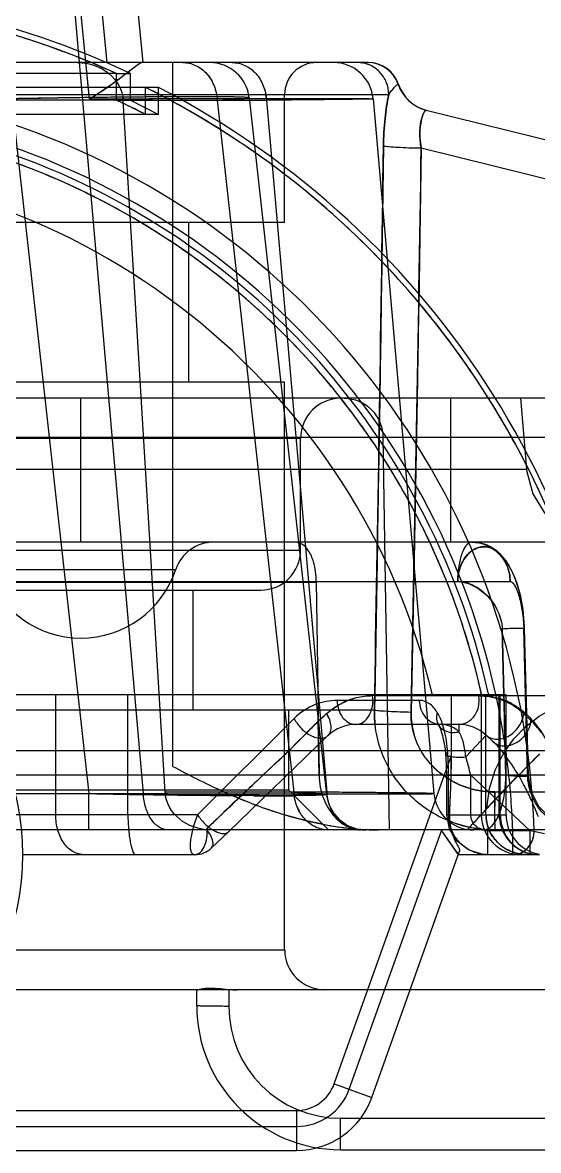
# Model space of a CAD drawing. Header units: millimetres. Extents: x 23490 to 24685, y -23248 to -22403.
# Drawn here: x 24033.57 to 24040.05, y -22999.85 to -22985.67 of the extents above; entities that cross this region are included whole.
import ezdxf

# ---------------------------------------------------------------- set-up
doc = ezdxf.new("R2010")
doc.units = ezdxf.units.MM
doc.header["$LTSCALE"] = 8
doc.layers.add('Cav-cor', color=30, linetype='Continuous')

msp = doc.modelspace()

# ---------------------------------------------------------------- linework, layer by layer
at = {"layer": 'Cav-cor', "color": 241}
for p, q in [((24034.18, -22985.022), (24035.085, -22995.365)), ((24034.409, -22986.63), (24034.251, -22985.022)), ((24034.363, -22986.163), (24034.251, -22985.022)), ((24034.517, -22985.039), (24034.626, -22986.174)), ((24034.968, -22985.018), (24035.079, -22986.174)), ((24037.915, -22986.174), (24016.539, -22986.174)), ((24034.364, -22986.174), (24034.363, -22986.163)), ((24034.409, -22986.63), (24034.364, -22986.174)), ((24035.456, -22995.023), (24035.456, -22986.174)), ((24034.748, -22986.313), (24025.852, -22986.313)), ((24034.748, -22986.647), (24034.748, -22986.313)), ((24034.748, -22986.313), (24034.923, -22986.313)), ((24034.748, -22986.647), (24034.748, -22986.313)), ((24034.923, -22986.647), (24034.923, -22986.313)), ((24035.275, -22986.486), (24025.326, -22986.486)), ((24035.113, -22986.827), (24035.113, -22986.486)), ((24035.113, -22986.827), (24035.113, -22986.486)), ((24035.275, -22986.58), (24035.275, -22986.486)), ((24038.289, -22986.447), (24038.296, -22986.448)), ((24034.748, -22986.647), (24025.852, -22986.647)), ((24031.637, -22986.576), (24038.171, -22986.576)), ((24033.429, -22986.63), (24034.399, -22995.365)), ((24034.748, -22986.647), (24036.634, -22986.647)), ((24034.933, -22986.608), (24034.757, -22986.61)), ((24035.359, -22995.348), (24034.833, -22986.647)), ((24034.923, -22986.647), (24035.275, -22986.827)), ((24035.126, -22986.607), (24034.933, -22986.608)), ((24035.275, -22986.827), (24035.275, -22986.58)), ((24036.014, -22986.647), (24036.98, -22995.348)), ((24036.417, -22986.618), (24037.39, -22995.376)), ((24036.422, -22986.626), (24036.511, -22986.626)), ((24036.634, -22986.647), (24037.395, -22995.348)), ((24036.863, -22988.184), (24036.863, -22986.576)), ((24037.976, -22986.63), (24038.74, -22995.365)), ((24038.644, -22986.774), (24067.224, -22993.812)), ((24035.275, -22986.827), (24031.085, -22986.827)), ((24038.106, -22987.222), (24038.085, -22988.687)), ((24038.581, -22987.248), (24038.549, -22989.221)), ((24038.581, -22987.248), (24067.17, -22994.288)), ((24036.863, -22988.184), (24023.168, -22988.184)), ((24035.657, -22990.194), (24035.657, -22988.184)), ((24036.863, -22990.194), (24031.637, -22990.194)), ((24036.863, -22997.329), (24036.863, -22990.194)), ((24047.279, -22990.395), (24021.321, -22990.395)), ((24034.3, -22992.204), (24034.3, -22990.395)), ((24038.059, -22990.395), (24038.05, -22990.926)), ((24038.529, -22990.395), (24038.504, -22991.744)), ((24038.948, -22990.395), (24038.948, -22992.204)), ((24039.828, -22990.395), (24039.906, -22991.286)), ((24041.994, -22990.888), (24026.606, -22990.888)), ((24031.537, -22990.897), (24037.064, -22990.897)), ((24037.064, -22992.304), (24037.064, -22990.897)), ((24038.183, -22995.822), (24038.1, -22990.888)), ((24038.05, -22990.926), (24038.048, -22991.061)), ((24028.544, -22991.286), (24039.906, -22991.286)), ((24038.504, -22991.744), (24038.501, -22991.909)), ((24038.501, -22991.909), (24038.495, -22992.204)), ((24045.995, -22992.204), (24022.605, -22992.204)), ((24031.537, -22992.304), (24037.064, -22992.304)), ((24038.029, -22992.204), (24037.995, -22994.134)), ((24038.495, -22992.204), (24038.457, -22994.133)), ((24039.561, -22992.342), (24039.561, -22992.342)), ((24039.561, -22992.342), (24039.677, -22992.489)), ((24033.108, -22992.548), (24035.493, -22992.548)), ((24039.677, -22992.489), (24039.752, -22992.639)), ((24028.901, -22992.697), (24039.7, -22992.697)), ((24031.339, -22992.706), (24037.261, -22992.706)), ((24037.261, -22992.697), (24037.295, -22995.13)), ((24039.752, -22992.639), (24039.808, -22992.811)), ((24032.04, -22992.807), (24036.561, -22992.807)), ((24035.707, -22992.807), (24035.707, -22994.314)), ((24039.808, -22992.811), (24039.852, -22993.019)), ((24039.823, -22992.865), (24039.857, -22993.051)), ((24039.857, -22993.051), (24039.877, -22993.264)), ((24039.598, -22993.29), (24039.645, -22995.13)), ((24039.619, -22994.122), (24039.598, -22993.29)), ((24039.871, -22993.29), (24039.877, -22993.288)), ((24039.919, -22995.13), (24039.871, -22993.29)), ((24039.871, -22993.29), (24039.893, -22994.133)), ((24039.877, -22993.288), (24039.926, -22995.137)), ((24039.341, -22994.123), (24032.812, -22994.123)), ((24033.984, -22995.631), (24033.984, -22994.123)), ((24034.892, -22995.631), (24034.892, -22994.123)), ((24037.991, -22994.133), (24042.273, -22994.133)), ((24037.995, -22994.134), (24037.992, -22994.314)), ((24038.457, -22994.133), (24038.453, -22994.34)), ((24038.96, -22994.881), (24038.96, -22994.123)), ((24039.334, -22994.123), (24039.334, -22995.631)), ((24039.561, -22994.123), (24039.341, -22994.123)), ((24039.647, -22994.123), (24039.341, -22994.123)), ((24039.395, -22995.631), (24039.395, -22994.123)), ((24039.561, -22995.631), (24039.561, -22994.123)), ((24039.561, -22995.631), (24039.561, -22994.123)), ((24039.575, -22995.631), (24039.575, -22994.123)), ((24039.622, -22994.21), (24039.619, -22994.122)), ((24039.647, -22995.631), (24039.647, -22994.123)), ((24039.893, -22994.133), (24039.919, -22995.13)), ((24031.687, -22994.314), (24037.992, -22994.314)), ((24036.913, -22994.314), (24036.913, -22995.319)), ((24037.284, -22994.362), (24037.284, -22994.324)), ((24038.556, -22994.194), (24037.524, -22994.194)), ((24039.634, -22994.709), (24039.622, -22994.21)), ((24036.983, -22994.419), (24035.767, -22995.631)), ((24037.286, -22994.474), (24037.284, -22994.362)), ((24039.961, -22994.446), (24039.868, -22994.36)), ((24037.288, -22994.638), (24037.286, -22994.474)), ((24039.055, -22994.495), (24037.757, -22994.495)), ((24038.784, -22994.485), (24038.787, -22994.487)), ((24038.787, -22994.487), (24038.823, -22994.495)), ((24038.802, -22994.507), (24038.802, -22994.508)), ((24039.055, -22994.495), (24039.055, -22994.589)), ((24036.152, -22995.848), (24037.408, -22994.636)), ((24037.29, -22994.75), (24037.288, -22994.638)), ((24037.295, -22995.13), (24037.29, -22994.75)), ((24039.141, -22994.905), (24039.397, -22994.63)), ((24039.397, -22994.63), (24039.487, -22994.713)), ((24039.645, -22995.13), (24039.634, -22994.709)), ((23992.3, -22994.822), (24152.3, -22994.822)), ((24037.487, -22999.015), (24038.96, -22994.881)), ((24036.649, -22995.078), (24036.75, -22994.983)), ((24022.554, -22995.13), (24046.046, -22995.13)), ((24036.571, -22995.151), (24036.649, -22995.078)), ((24038.901, -22995.135), (24039.203, -22995.135)), ((24038.901, -22995.631), (24038.901, -22995.135)), ((24038.925, -22995.631), (24038.925, -22995.135)), ((24039.203, -22995.135), (24039.951, -22995.832)), ((24039.203, -22995.631), (24039.203, -22995.135)), ((24039.926, -22995.137), (24039.919, -22995.13)), ((24039.926, -22995.137), (24039.956, -22995.323)), ((24031.687, -22995.319), (24036.913, -22995.319)), ((24036.913, -22995.319), (24037.416, -22995.822)), ((24010.807, -22995.365), (24035.085, -22995.365)), ((24034.399, -22995.822), (24034.399, -22995.365)), ((24035.085, -22995.365), (24036.155, -22995.368)), ((24037.395, -22995.348), (24035.359, -22995.348)), ((24036.155, -22995.368), (24036.274, -22995.368)), ((24036.266, -22995.441), (24036.333, -22995.377)), ((24036.274, -22995.368), (24036.356, -22995.368)), ((24036.287, -22995.423), (24036.275, -22995.418)), ((24036.473, -22995.391), (24036.327, -22995.39)), ((24036.356, -22995.368), (24036.67, -22995.369)), ((24036.67, -22995.369), (24036.878, -22995.369)), ((24036.878, -22995.369), (24036.925, -22995.369)), ((24036.925, -22995.369), (24036.972, -22995.369)), ((24036.972, -22995.369), (24037.059, -22995.369)), ((24039.505, -22995.345), (24068.504, -22995.345)), ((24039.956, -22995.323), (24040.055, -22995.524)), ((24040.055, -22995.524), (24040.212, -22995.684)), ((24035.767, -22995.631), (24033.131, -22995.631)), ((24035.88, -22995.81), (24036.003, -22995.692)), ((24036.003, -22995.692), (24036.075, -22995.623)), ((24038.901, -22995.631), (24039.561, -22995.631)), ((24039.561, -22995.631), (24039.647, -22995.631)), ((24039.685, -22995.822), (24020.916, -22995.822)), ((24035.869, -22995.822), (24035.88, -22995.811)), ((24036.152, -22995.848), (24035.944, -22996.049)), ((24037.676, -22999.083), (24038.838, -22995.822)), ((24037.827, -22995.822), (24037.823, -22995.822)), ((24038.827, -22995.822), (24039.047, -22996.133)), ((24038.834, -22995.832), (24039.038, -22996.12)), ((24039.951, -22995.832), (24039.42, -22995.832)), ((24039.42, -22996.133), (24039.42, -22995.832)), ((24106.616, -22995.822), (24039.685, -22995.822)), ((24039.732, -22995.893), (24039.732, -22995.822)), ((24039.951, -22996.133), (24039.951, -22995.832)), ((24039.997, -22995.842), (24039.951, -22995.832)), ((24040.129, -22995.872), (24039.997, -22995.842)), ((24039.732, -22996.133), (24039.732, -22995.893)), ((24035.735, -22996.133), (24033.567, -22996.133)), ((24037.96, -22999.184), (24039.063, -22996.088)), ((24039.038, -22996.12), (24039.047, -22996.133)), ((24040.068, -22996.133), (24039.047, -22996.133)), ((24031.637, -22997.329), (24036.863, -22997.329)), ((24076.46, -22997.832), (24030.632, -22997.832)), ((24035.758, -22998.033), (24035.758, -22997.832)), ((24036.16, -22997.827), (24036.16, -22998.04)), ((24037.487, -22999.015), (24037.96, -22999.184)), ((24023.587, -22999.349), (24037.013, -22999.349)), ((24037.013, -22999.349), (24037.013, -22999.852)), ((24023.587, -22999.55), (24037.013, -22999.55)), ((24037.567, -22999.447), (24070.487, -22999.447)), ((24037.567, -22999.842), (24037.567, -22999.447)), ((24023.587, -22999.852), (24037.013, -22999.852)), ((24037.567, -22999.842), (24076.058, -22999.842))]:
    msp.add_line(p, q, dxfattribs=at)
for points in [[(24039.906, -22991.286), (24039.909, -22991.317), (24039.984, -22991.597), (24040.137, -22991.845)], [(24039.561, -22992.342), (24039.647, -22992.442), (24039.721, -22992.568), (24039.777, -22992.707), (24039.823, -22992.865)], [(24039.852, -22993.019), (24039.876, -22993.256), (24039.877, -22993.288)], [(24039.404, -22995.544), (24039.44, -22995.299), (24039.512, -22995.071), (24039.616, -22994.862), (24039.747, -22994.678), (24039.898, -22994.52), (24040.063, -22994.391), (24040.238, -22994.289), (24040.417, -22994.215), (24040.598, -22994.165), (24040.771, -22994.14), (24040.915, -22994.133)], [(24038.802, -22994.507), (24038.793, -22994.495), (24038.784, -22994.485)], [(24038.891, -22994.872), (24038.884, -22994.801), (24038.854, -22994.639), (24038.817, -22994.534), (24038.802, -22994.508)], [(24038.901, -22995.135), (24038.894, -22994.912), (24038.891, -22994.872)], [(24037.39, -22995.377), (24037.42, -22995.501), (24037.476, -22995.607), (24037.556, -22995.697), (24037.655, -22995.765), (24037.767, -22995.807), (24037.886, -22995.822)], [(24039.42, -22996.133), (24039.355, -22996.129), (24039.176, -22996.074), (24039.029, -22995.961), (24038.935, -22995.808), (24038.901, -22995.631)]]:
    msp.add_lwpolyline(points, dxfattribs=at)
msp.add_circle((24030.3, -22996.133), 3.266, dxfattribs=at)
for centre, radius, start, end in [((24030.3, -22996.133), 10.854, 64.7907, 115.2093), ((24030.3, -22996.133), 10.781, 65.6323, 114.3677), ((24035.92, -22986.674), 0.5, 6.3344, 90), ((24037.265, -22986.576), 0.402, 90, 180), ((24037.478, -22986.674), 0.5, 5, 90), ((24037.909, -22986.575), 0.401, 18.6036, 89.9848), ((24037.915, -22986.576), 0.402, 18.534, 90), ((24030.3, -22996.133), 10.781, 1.656, 63.4866), ((24030.3, -22996.133), 10.854, 1.6485, 62.7204), ((24038.764, -22986.287), 0.501, 198.5719, 256.1477), ((24038.773, -22986.288), 0.503, 198.5339, 256.1665), ((24036.839, -23171.642), 185.044, 90.64481, 91.05583), ((24030.3, -22996.133), 10.477, 62.6553, 64.878), ((24036.068, -22986.674), 0.567, 2.6347, 11.3175), ((24030.3, -22996.133), 9.706, 1.8395, 73.8603), ((24030.3, -22996.133), 9.436, 12.318, 80.6966), ((24030.3, -22996.133), 9.261, 12.5349, 74.2625), ((24030.3, -22996.133), 9.347, 12.5842, 74.2444), ((22493.223, -22965.937), 1545.029, 358.947608, 359.210656), ((22665.25, -22965.962), 1373.496, 358.816092, 359.112002), ((24030.3, -22996.133), 8.659, 13.4219, 166.5781), ((24037.567, -22990.897), 0.502, 90, 180), ((24037.615, -22990.855), 0.46, 87.707, 89.9975), ((24035.97, -22992.706), 0.502, 90.0019, 161.6827), ((24036.562, -22992.304), 0.502, 269.998, 0), ((24039.215, -22992.705), 0.502, 46.5318, 89.9943), ((24039.211, -22992.684), 0.481, 52.2726, 68.8447), ((24034.3, -22992.153), 1.256, 198.3178, 341.6822), ((24039.178, -22992.707), 0.522, 1.0087, 18.1293), ((24037.942, -22994.891), 0.753, 108.5929, 111.1173), ((24037.991, -22995.39), 1.257, 89.9921, 90.9707), ((24037.991, -22995.238), 1.105, 89.9971, 91.0839), ((24039.281, -22995.33), 1.197, 87.5501, 90.0194), ((24039.281, -22995.3), 1.167, 88.8542, 90.0024), ((24039.304, -22994.661), 0.525, 86.8348, 89.9461), ((24039.284, -22995.27), 1.137, 87.2139, 87.5307), ((24039.287, -22995.214), 1.081, 84.3661, 87.2343), ((24039.293, -22995.146), 1.012, 82.5656, 84.3517), ((24039.222, -22995.422), 1.291, 81.6113, 82.3726), ((24030.3, -22996.133), 9.347, 12.4345, 12.5842), ((24030.3, -22996.133), 9.436, 6.6012, 12.318), ((24039.326, -22994.902), 0.76, 71.9439, 74.825), ((24039.312, -22995.018), 0.883, 71.9995, 73.5672), ((24039.308, -22994.954), 0.816, 65.4802, 71.8958), ((24039.324, -22994.986), 0.849, 70.698, 73.6712), ((24039.318, -22995.001), 0.865, 67.6138, 72.0274), ((24039.329, -22994.972), 0.834, 67.5093, 70.6961), ((24037.974, -22994.965), 0.833, 113.7218, 117.2334), ((24037.947, -22994.904), 0.767, 111.137, 113.7053), ((24039.47, -22994.332), 1.479, 179.2991, 186.3267), ((24039.334, -22994.96), 0.822, 61.984, 67.6025), ((24039.306, -22994.964), 0.825, 47.0475, 65.6061), ((24037.041, -22994.587), 0.416, 25.1922, 33.0389), ((24039.382, -22994.36), 0.93, 178.8176, 196.6352), ((24037.757, -22994.998), 0.502, 90, 133.98), ((24039.055, -22994.998), 0.502, 47.0662, 90), ((24032.612, -22990.269), 6.266, 315.1329, 315.4793), ((24034.951, -22995.138), 3.973, 0.0348, 4.1515), ((24026.35, -22994.872), 12.609, 356.5503, 359.9576), ((24035.712, -22995.957), 3.587, 13.2428, 17.0485), ((24121.905, -23085.346), 124.165, 133.4135, 133.56489), ((24030.3, -22996.133), 9.436, 1.8921, 6.6012), ((24055.324, -23010.407), 21.774, 136.0555, 136.2257), ((24036.689, -22996.95), 3.605, 24.6084, 27.6652), ((24037.627, -22822.007), 173.389, 268.93319, 269.47188), ((24103.192, -23065.699), 97.033, 133.60845, 133.82179), ((24036.984, -22889.252), 106.14, 269.48427, 269.64528), ((24090.54, -23052.502), 78.751, 133.56721, 133.75816), ((24038.943, -22989.041), 6.913, 247.402, 248.5267), ((24036.783, -22927.043), 68.349, 269.74043, 269.87635), ((24036.749, -22946.874), 48.518, 269.8656, 270.1092), ((24036.788, -22964.199), 31.193, 270.0989, 270.3836), ((24037.55, -22995.322), 0.57, 182.6076, 187.605), ((24037.887, -22995.322), 0.5, 186.3353, 269.9652), ((24037.962, -22995.322), 0.568, 182.6019, 185.3528), ((24039.239, -22995.322), 0.5, 185.0002, 270.0019), ((24039.506, -22994.226), 1.12, 264.3346, 269.9957), ((24054.103, -23009.238), 20.083, 136.3909, 136.7344), ((24074.1, -22995.327), 34.594, 180.0302, 180.3351), ((24054.386, -23009.507), 20.473, 136.2271, 136.3913), ((24036.66, -22996.964), 3.637, 21.0448, 24.6291), ((24038.801, -22989.4), 6.527, 248.5293, 249.3993), ((24038.582, -22989.995), 5.893, 249.3638, 252.5154), ((24037.508, -22995.336), 0.526, 201.7254, 208.7275), ((24054.242, -23009.367), 20.273, 137.0808, 137.5681), ((24054.186, -23009.316), 20.197, 136.7354, 137.0817), ((24096.127, -23058.336), 86.828, 133.82271, 133.93716), ((24038.435, -22990.449), 5.415, 252.5541, 253.1246), ((24039.51, -22994.266), 1.555, 250.6711, 261.0731), ((24054.644, -23009.734), 20.817, 137.5711, 138.064), ((24039.837, -22995.631), 0.502, 180, 270), ((24039.881, -22995.63), 0.486, 180.0542, 203.4623), ((24039.874, -22995.631), 0.478, 180.0028, 182.7521), ((24040.063, -22995.63), 0.502, 180.0692, 197.9655), ((24040.102, -22995.63), 0.527, 180.0261, 194.5926), ((24040.149, -22995.631), 0.502, 180, 260.8912), ((24035.32, -22995.832), 0.57, 351.3078, 0.9041), ((24038.145, -22991.599), 4.229, 258.9978, 260.2418), ((24038.13, -22991.684), 4.142, 260.2455, 260.4451), ((24038.086, -22991.97), 3.853, 260.3904, 265.2203), ((24038.058, -22992.27), 3.552, 265.2752, 266.235), ((24038.052, -22992.361), 3.461, 266.2347, 267.2792), ((24038.045, -22992.516), 3.306, 267.2671, 269.9851), ((24039.591, -22995.659), 0.656, 189.9263, 194.557), ((24039.512, -22994.255), 1.567, 261.0805, 269.9988), ((24039.42, -22995.597), 0.234, 253.9171, 269.9865), ((24039.888, -22995.627), 0.494, 203.463, 212.1142), ((24040.094, -22995.632), 0.519, 194.6313, 201.6353), ((24039.649, -22995.83), 0.353, 356.3606, 1.3877), ((24039.899, -22995.619), 0.507, 212.1949, 227.6438), ((24039.911, -22995.606), 0.525, 227.716, 242.2533), ((24039.905, -22995.613), 0.515, 227.6463, 232.5108), ((24039.912, -22995.603), 0.528, 232.528, 242.2402), ((24040.07, -22995.649), 0.489, 224.8266, 227.44), ((24040.067, -22995.652), 0.485, 227.4331, 235.3814), ((24035.735, -22995.832), 0.301, 270, 313.98), ((24039.92, -22995.588), 0.545, 242.3044, 256.3884), ((24039.923, -22995.575), 0.558, 256.3812, 261.2218), ((24040.062, -22995.66), 0.475, 235.3921, 239.6117), ((24040.057, -22995.669), 0.465, 239.6035, 251.728), ((24039.924, -22995.564), 0.569, 261.226, 269.9998), ((24039.719, -22995.865), 0.271, 303.9795, 313.501), ((24040.052, -22995.681), 0.452, 251.7748, 254.6931), ((24037.366, -22997.329), 0.502, 180, 270), ((24036.265, -22996.581), 1.251, 265.172, 269.9687), ((24037.567, -22998.033), 1.809, 180, 270), ((24037.567, -22998.04), 1.407, 180.0008, 269.9992), ((24037.013, -22998.847), 0.502, 270, 340.39), ((24037.013, -22998.847), 0.703, 270, 340.39), ((24037.013, -22998.847), 1.005, 270, 340.39)]:
    msp.add_arc(centre, radius, start, end, dxfattribs=at)
at = {"layer": 'Cav-cor', "color": 241, "extrusion": (0, 0, -1)}
for centre, start_param, end_param in [((24034.256, -22986.674), -1.570796, -0.05236), ((24035.936, -22995.322), 7.853982, 9.372418)]:
    msp.add_ellipse(centre, major_axis=(0.577, 0), ratio=0.866025, start_param=start_param, end_param=end_param, dxfattribs=at)
at = {"layer": 'Cav-cor', "color": 241}
for points, weights in [([(24034.748, -22986.313), (24031.877, -22985.012), (24028.724, -22985.012), (24025.852, -22986.313)], [1, 0.9406110789, 0.9406110789, 1]), ([(24041.076, -22995.822), (24040.959, -22991.744), (24038.763, -22988.307), (24035.113, -22986.486)], [1, 0.9052851567, 0.9052851567, 1]), ([(24035.113, -22986.827), (24034.992, -22986.765), (24034.871, -22986.705), (24034.748, -22986.647)], [1, 0.999874589, 0.999874589, 1]), ([(24039.341, -22994.123), (24038.582, -22990.709), (24036.179, -22988.168), (24032.812, -22987.219)], [1, 0.9055930239, 0.9055930239, 1])]:
    msp.add_rational_spline(points, weights, degree=3, dxfattribs=at)
for points, knots in [([(24034.409, -22986.63), (24034.492, -22986.578), (24034.61, -22986.501), (24034.755, -22986.397), (24034.846, -22986.329), (24034.923, -22986.27), (24034.984, -22986.222), (24035.029, -22986.19), (24035.056, -22986.174), (24035.067, -22986.174)], [0, 0, 0, 0, 0.365973, 0.526163, 0.668324, 0.790101, 0.888394, 0.959522, 1, 1, 1, 1]), ([(24034.883, -22986.301), (24034.905, -22986.284), (24034.944, -22986.254), (24034.996, -22986.214), (24035.031, -22986.188), (24035.054, -22986.176), (24035.063, -22986.174), (24035.067, -22986.174)], [0, 0, 0, 0, 0.365511, 0.660123, 0.874148, 0.947993, 1, 1, 1, 1]), ([(24035.582, -22986.174), (24035.636, -22986.174), (24035.749, -22986.199), (24035.89, -22986.306), (24035.985, -22986.463), (24036.011, -22986.585), (24036.014, -22986.647)], [0, 0, 0, 0, 0.233486, 0.477001, 0.733932, 1, 1, 1, 1]), ([(24035.792, -22986.236), (24035.808, -22986.247), (24035.871, -22986.293), (24035.921, -22986.357), (24035.949, -22986.409)], [0, 0, 0, 0, 0.244384, 1, 1, 1, 1]), ([(24036.201, -22986.174), (24036.256, -22986.174), (24036.369, -22986.199), (24036.51, -22986.306), (24036.605, -22986.463), (24036.631, -22986.585), (24036.634, -22986.647)], [0, 0, 0, 0, 0.233487, 0.477001, 0.733932, 1, 1, 1, 1]), ([(24038.171, -22986.576), (24038.171, -22986.523), (24038.151, -22986.418), (24038.064, -22986.285), (24037.933, -22986.195), (24037.83, -22986.174), (24037.779, -22986.174)], [0, 0, 0, 0, 0.252885, 0.504089, 0.752898, 1, 1, 1, 1]), ([(24034.409, -22986.63), (24034.456, -22986.601), (24034.618, -22986.497), (24034.775, -22986.384), (24034.883, -22986.301)], [0, 0, 0, 0, 0.289379, 1, 1, 1, 1]), ([(24038.171, -22986.576), (24038.183, -22986.559), (24038.207, -22986.528), (24038.237, -22986.493), (24038.259, -22986.469), (24038.271, -22986.457), (24038.28, -22986.45), (24038.287, -22986.447), (24038.289, -22986.447)], [0, 0, 0, 0, 0.347885, 0.664183, 0.791974, 0.891997, 0.961043, 1, 1, 1, 1]), ([(24036.417, -22986.618), (24036.417, -22986.618), (24036.416, -22986.617), (24036.411, -22986.616), (24036.4, -22986.614), (24036.382, -22986.612), (24036.357, -22986.611), (24036.325, -22986.61), (24036.286, -22986.608), (24036.24, -22986.607), (24036.165, -22986.606), (24036.055, -22986.604), (24035.905, -22986.604), (24035.731, -22986.604), (24035.534, -22986.604), (24035.318, -22986.605), (24034.995, -22986.608), (24034.557, -22986.612), (24034.004, -22986.62), (24033.623, -22986.627), (24033.429, -22986.63)], [0, 0, 0, 0, 0.000486, 0.001484, 0.005211, 0.011289, 0.019721, 0.0305, 0.043613, 0.059029, 0.076705, 0.11866, 0.169113, 0.227572, 0.293464, 0.36618, 0.44498, 0.617729, 0.805224, 1, 1, 1, 1]), ([(24034.409, -22986.63), (24034.674, -22986.629), (24035.175, -22986.628), (24035.881, -22986.627), (24036.412, -22986.626), (24036.788, -22986.625), (24037.031, -22986.625), (24037.248, -22986.625), (24037.437, -22986.626), (24037.598, -22986.626), (24037.714, -22986.626), (24037.792, -22986.627), (24037.84, -22986.627), (24037.881, -22986.628), (24037.914, -22986.628), (24037.94, -22986.628), (24037.957, -22986.629), (24037.967, -22986.629), (24037.972, -22986.629), (24037.974, -22986.63), (24037.976, -22986.63), (24037.976, -22986.63)], [0, 0, 0, 0, 0.222701, 0.42142, 0.593764, 0.669384, 0.737661, 0.798389, 0.851388, 0.8965, 0.933593, 0.949097, 0.962558, 0.973965, 0.983312, 0.990592, 0.995799, 0.997625, 0.998933, 0.999722, 1, 1, 1, 1]), ([(24034.409, -22986.63), (24034.598, -22986.629), (24035.269, -22986.628), (24035.94, -22986.626), (24036.422, -22986.626)], [0, 0, 0, 0, 0.282147, 1, 1, 1, 1]), ([(24036.014, -22986.647), (24036.045, -22986.646), (24036.103, -22986.644), (24036.184, -22986.639), (24036.254, -22986.636), (24036.311, -22986.632), (24036.356, -22986.628), (24036.385, -22986.626), (24036.402, -22986.623), (24036.41, -22986.622), (24036.415, -22986.621), (24036.417, -22986.619), (24036.417, -22986.618)], [0, 0, 0, 0, 0.229192, 0.430313, 0.602333, 0.744228, 0.855106, 0.934612, 0.962551, 0.982615, 0.994885, 1, 1, 1, 1]), ([(24037.976, -22986.63), (24037.976, -22986.631), (24037.973, -22986.63), (24037.97, -22986.631), (24037.963, -22986.631), (24037.949, -22986.632), (24037.924, -22986.633), (24037.887, -22986.634), (24037.839, -22986.634), (24037.78, -22986.635), (24037.711, -22986.637), (24037.598, -22986.638), (24037.431, -22986.64), (24037.2, -22986.642), (24036.93, -22986.645), (24036.737, -22986.647), (24036.634, -22986.647)], [0, 0, 0, 0, 0.001026, 0.004031, 0.009032, 0.016028, 0.035999, 0.063919, 0.099765, 0.143508, 0.195098, 0.254471, 0.396307, 0.568467, 0.770066, 1, 1, 1, 1]), ([(24038.106, -22987.222), (24038.107, -22987.106), (24038.12, -22986.89), (24038.151, -22986.675), (24038.171, -22986.576)], [0, 0, 0, 0, 0.532444, 1, 1, 1, 1]), ([(24038.171, -22986.576), (24038.151, -22986.675), (24038.12, -22986.89), (24038.107, -22987.106), (24038.106, -22987.222)], [0, 0, 0, 0, 0.467446, 1, 1, 1, 1]), ([(24038.581, -22987.248), (24038.569, -22987.187), (24038.56, -22987.095), (24038.566, -22986.98), (24038.578, -22986.908), (24038.594, -22986.85), (24038.609, -22986.812), (24038.622, -22986.791), (24038.63, -22986.779), (24038.639, -22986.773), (24038.644, -22986.774)], [0, 0, 0, 0, 0.378864, 0.549557, 0.698352, 0.819925, 0.910887, 0.944366, 0.969867, 1, 1, 1, 1]), ([(24038.644, -22986.774), (24038.638, -22986.773), (24038.627, -22986.782), (24038.618, -22986.796), (24038.612, -22986.808), (24038.609, -22986.814)], [0, 0, 0, 0, 0.324978, 0.615254, 1, 1, 1, 1]), ([(24038.609, -22986.814), (24038.598, -22986.837), (24038.58, -22986.894), (24038.556, -22987.039), (24038.565, -22987.163), (24038.581, -22987.248)], [0, 0, 0, 0, 0.171376, 0.407632, 1, 1, 1, 1]), ([(24038.106, -22987.222), (24038.128, -22987.226), (24038.188, -22987.232), (24038.294, -22987.239), (24038.43, -22987.245), (24038.529, -22987.247), (24038.581, -22987.248)], [0, 0, 0, 0, 0.144979, 0.376288, 0.671088, 1, 1, 1, 1]), ([(24038.106, -22987.222), (24038.128, -22987.226), (24038.188, -22987.232), (24038.294, -22987.239), (24038.43, -22987.245), (24038.529, -22987.247), (24038.581, -22987.248)], [0, 0, 0, 0, 0.144989, 0.376302, 0.671098, 1, 1, 1, 1]), ([(24037.615, -22990.395), (24037.677, -22990.395), (24037.804, -22990.42), (24037.965, -22990.531), (24038.072, -22990.694), (24038.099, -22990.824), (24038.1, -22990.888)], [0, 0, 0, 0, 0.246025, 0.494378, 0.746012, 1, 1, 1, 1]), ([(24037.261, -22992.697), (24037.26, -22992.615), (24037.244, -22992.478), (24037.175, -22992.316), (24037.089, -22992.225), (24037.019, -22992.204), (24036.987, -22992.204)], [0, 0, 0, 0, 0.403542, 0.661438, 0.845202, 1, 1, 1, 1]), ([(24039.214, -22992.204), (24039.202, -22992.204), (24039.176, -22992.211), (24039.144, -22992.243), (24039.115, -22992.289), (24039.089, -22992.35), (24039.067, -22992.425), (24039.046, -22992.541), (24039.039, -22992.634), (24039.039, -22992.697)], [0, 0, 0, 0, 0.065773, 0.141291, 0.238932, 0.359435, 0.49986, 0.656604, 1, 1, 1, 1]), ([(24039.039, -22992.697), (24039.038, -22992.658), (24039.049, -22992.579), (24039.097, -22992.439), (24039.184, -22992.322), (24039.304, -22992.265), (24039.428, -22992.254), (24039.517, -22992.3), (24039.561, -22992.342)], [0, 0, 0, 0, 0.147654, 0.29109, 0.546868, 0.661865, 0.772359, 1, 1, 1, 1]), ([(24039.214, -22992.204), (24039.205, -22992.204), (24039.179, -22992.21), (24039.142, -22992.244), (24039.122, -22992.278), (24039.112, -22992.298)], [0, 0, 0, 0, 0.191777, 0.538942, 1, 1, 1, 1]), ([(24039.247, -22992.294), (24039.237, -22992.3), (24039.197, -22992.325), (24039.162, -22992.36), (24039.14, -22992.388)], [0, 0, 0, 0, 0.239838, 1, 1, 1, 1]), ([(24039.214, -22992.204), (24039.277, -22992.204), (24039.404, -22992.229), (24039.564, -22992.339), (24039.672, -22992.503), (24039.699, -22992.633), (24039.7, -22992.697)], [0, 0, 0, 0, 0.245699, 0.493976, 0.74562, 1, 1, 1, 1]), ([(24039.483, -22992.288), (24039.447, -22992.27), (24039.364, -22992.25), (24039.283, -22992.275), (24039.247, -22992.294)], [0, 0, 0, 0, 0.498313, 1, 1, 1, 1]), ([(24039.56, -22992.341), (24039.554, -22992.336), (24039.531, -22992.315), (24039.504, -22992.298), (24039.483, -22992.288)], [0, 0, 0, 0, 0.257514, 1, 1, 1, 1]), ([(24039.7, -22992.697), (24039.698, -22992.629), (24039.676, -22992.499), (24039.605, -22992.385), (24039.561, -22992.342)], [0, 0, 0, 0, 0.524425, 1, 1, 1, 1]), ([(24039.14, -22992.388), (24039.108, -22992.43), (24039.057, -22992.531), (24039.041, -22992.641), (24039.039, -22992.697)], [0, 0, 0, 0, 0.483322, 1, 1, 1, 1]), ([(24039.039, -22992.697), (24039.108, -22992.696), (24039.252, -22992.737), (24039.397, -22992.853), (24039.492, -22992.972), (24039.566, -22993.104), (24039.596, -22993.216), (24039.598, -22993.29)], [0, 0, 0, 0, 0.233806, 0.487382, 0.618597, 0.749212, 1, 1, 1, 1]), ([(24039.039, -22992.697), (24039.18, -22992.702), (24039.391, -22992.828), (24039.555, -22993.068), (24039.596, -22993.217), (24039.598, -22993.29)], [0, 0, 0, 0, 0.48667, 0.748024, 1, 1, 1, 1]), ([(24039.7, -22992.697), (24039.71, -22992.697), (24039.736, -22992.711), (24039.761, -22992.751), (24039.788, -22992.81), (24039.823, -22992.918), (24039.856, -22993.08), (24039.869, -22993.217), (24039.871, -22993.29)], [0, 0, 0, 0, 0.048869, 0.122797, 0.224892, 0.351654, 0.658531, 1, 1, 1, 1]), ([(24039.7, -22992.697), (24039.711, -22992.699), (24039.735, -22992.716), (24039.776, -22992.779), (24039.819, -22992.902), (24039.856, -22993.082), (24039.869, -22993.218), (24039.871, -22993.29)], [0, 0, 0, 0, 0.05208, 0.128856, 0.357325, 0.660252, 1, 1, 1, 1]), ([(24039.598, -22993.29), (24039.63, -22993.289), (24039.679, -22993.287), (24039.742, -22993.286), (24039.785, -22993.285), (24039.822, -22993.285), (24039.847, -22993.286), (24039.863, -22993.286), (24039.871, -22993.287), (24039.874, -22993.287), (24039.877, -22993.288), (24039.877, -22993.288)], [0, 0, 0, 0, 0.346038, 0.518439, 0.676496, 0.81069, 0.912949, 0.950106, 0.97717, 0.993774, 1, 1, 1, 1]), ([(24037.571, -22994.235), (24037.633, -22994.201), (24037.762, -22994.149), (24037.901, -22994.135), (24037.969, -22994.133)], [0, 0, 0, 0, 0.506449, 1, 1, 1, 1]), ([(24037.702, -22994.177), (24037.723, -22994.17), (24037.811, -22994.145), (24037.902, -22994.135), (24037.97, -22994.133)], [0, 0, 0, 0, 0.252564, 1, 1, 1, 1]), ([(24037.757, -22994.495), (24037.789, -22994.495), (24037.86, -22994.471), (24037.934, -22994.383), (24037.975, -22994.265), (24037.976, -22994.177), (24037.969, -22994.133)], [0, 0, 0, 0, 0.20866, 0.446232, 0.715985, 1, 1, 1, 1]), ([(24039.276, -22994.343), (24039.284, -22994.327), (24039.309, -22994.26), (24039.313, -22994.186), (24039.304, -22994.133)], [0, 0, 0, 0, 0.247226, 1, 1, 1, 1]), ([(24037.524, -22994.194), (24037.43, -22994.194), (24037.23, -22994.231), (24037.058, -22994.344), (24036.983, -22994.419)], [0, 0, 0, 0, 0.469379, 1, 1, 1, 1]), ([(24037.378, -22994.37), (24037.395, -22994.356), (24037.462, -22994.301), (24037.535, -22994.253), (24037.592, -22994.224)], [0, 0, 0, 0, 0.256217, 1, 1, 1, 1]), ([(24037.39, -22994.36), (24037.404, -22994.348), (24037.461, -22994.301), (24037.523, -22994.261), (24037.571, -22994.235)], [0, 0, 0, 0, 0.255727, 1, 1, 1, 1]), ([(24037.524, -22994.194), (24037.524, -22994.232), (24037.535, -22994.309), (24037.585, -22994.408), (24037.661, -22994.478), (24037.726, -22994.495), (24037.757, -22994.495)], [0, 0, 0, 0, 0.278714, 0.541555, 0.780153, 1, 1, 1, 1]), ([(24039.512, -22995.822), (24039.315, -22995.822), (24038.916, -22995.746), (24038.492, -22995.469), (24038.237, -22995.164), (24038.094, -22994.9), (24038.008, -22994.613), (24037.99, -22994.414), (24037.992, -22994.314)], [0, 0, 0, 0, 0.249273, 0.498283, 0.623471, 0.748813, 0.874329, 1, 1, 1, 1]), ([(24037.992, -22994.314), (24038.016, -22994.318), (24038.077, -22994.324), (24038.23, -22994.334), (24038.36, -22994.338), (24038.453, -22994.34)], [0, 0, 0, 0, 0.160832, 0.395357, 1, 1, 1, 1]), ([(24038.781, -22994.344), (24038.754, -22994.3), (24038.693, -22994.225), (24038.598, -22994.194), (24038.556, -22994.194)], [0, 0, 0, 0, 0.549073, 1, 1, 1, 1]), ([(24038.556, -22994.194), (24038.556, -22994.269), (24038.597, -22994.387), (24038.716, -22994.478), (24038.788, -22994.495), (24038.823, -22994.495)], [0, 0, 0, 0, 0.516153, 0.762472, 1, 1, 1, 1]), ([(24039.648, -22994.201), (24039.7, -22994.223), (24039.805, -22994.279), (24040.006, -22994.451), (24040.166, -22994.701), (24040.29, -22994.996), (24040.398, -22995.348), (24040.437, -22995.63), (24040.458, -22995.822)], [0, 0, 0, 0, 0.089672, 0.187381, 0.417409, 0.550825, 0.693888, 1, 1, 1, 1]), ([(24039.72, -22994.235), (24039.791, -22994.273), (24039.933, -22994.379), (24040.042, -22994.517), (24040.092, -22994.595)], [0, 0, 0, 0, 0.464031, 1, 1, 1, 1]), ([(24036.983, -22994.419), (24037.005, -22994.465), (24037.065, -22994.549), (24037.166, -22994.626), (24037.253, -22994.662), (24037.313, -22994.672), (24037.367, -22994.664), (24037.397, -22994.647), (24037.408, -22994.636)], [0, 0, 0, 0, 0.285898, 0.571432, 0.699728, 0.812938, 0.911373, 1, 1, 1, 1]), ([(24037.259, -22994.48), (24037.269, -22994.471), (24037.307, -22994.433), (24037.347, -22994.397), (24037.378, -22994.37)], [0, 0, 0, 0, 0.252768, 1, 1, 1, 1]), ([(24037.408, -22994.636), (24037.422, -22994.622), (24037.445, -22994.583), (24037.451, -22994.513), (24037.432, -22994.435), (24037.406, -22994.385), (24037.39, -22994.36)], [0, 0, 0, 0, 0.202369, 0.431813, 0.699695, 1, 1, 1, 1]), ([(24039.505, -22995.345), (24039.371, -22995.345), (24039.1, -22995.296), (24038.806, -22995.116), (24038.626, -22994.914), (24038.525, -22994.737), (24038.463, -22994.543), (24038.451, -22994.408), (24038.453, -22994.34)], [0, 0, 0, 0, 0.249644, 0.499241, 0.624543, 0.749775, 0.874923, 1, 1, 1, 1]), ([(24038.781, -22994.344), (24038.774, -22994.372), (24038.768, -22994.429), (24038.787, -22994.485), (24038.802, -22994.507)], [0, 0, 0, 0, 0.518392, 1, 1, 1, 1]), ([(24038.914, -22994.85), (24038.907, -22994.754), (24038.883, -22994.579), (24038.823, -22994.411), (24038.781, -22994.344)], [0, 0, 0, 0, 0.550155, 1, 1, 1, 1]), ([(24039.055, -22994.495), (24039.1, -22994.495), (24039.194, -22994.463), (24039.255, -22994.386), (24039.276, -22994.343)], [0, 0, 0, 0, 0.480258, 1, 1, 1, 1]), ([(24039.647, -22994.656), (24039.707, -22994.631), (24039.811, -22994.547), (24039.864, -22994.422), (24039.868, -22994.36)], [0, 0, 0, 0, 0.509131, 1, 1, 1, 1]), ([(24039.647, -22994.765), (24039.725, -22994.76), (24039.878, -22994.679), (24039.955, -22994.525), (24039.961, -22994.446)], [0, 0, 0, 0, 0.497418, 1, 1, 1, 1]), ([(24040.092, -22994.595), (24040.074, -22994.567), (24040.026, -22994.52), (24039.985, -22994.468), (24039.961, -22994.446)], [0, 0, 0, 0, 0.503729, 1, 1, 1, 1]), ([(24037.08, -22994.663), (24037.095, -22994.648), (24037.155, -22994.586), (24037.214, -22994.525), (24037.259, -22994.48)], [0, 0, 0, 0, 0.252206, 1, 1, 1, 1]), ([(24038.802, -22994.508), (24038.818, -22994.532), (24038.864, -22994.574), (24038.924, -22994.591), (24038.955, -22994.595)], [0, 0, 0, 0, 0.479698, 1, 1, 1, 1]), ([(24039.055, -22994.589), (24039.043, -22994.578), (24038.997, -22994.539), (24038.941, -22994.513), (24038.897, -22994.503)], [0, 0, 0, 0, 0.263509, 1, 1, 1, 1]), ([(24038.955, -22994.595), (24038.963, -22994.596), (24038.996, -22994.598), (24039.03, -22994.594), (24039.055, -22994.589)], [0, 0, 0, 0, 0.242651, 1, 1, 1, 1]), ([(24039.141, -22994.905), (24039.136, -22994.845), (24039.12, -22994.736), (24039.082, -22994.63), (24039.055, -22994.589)], [0, 0, 0, 0, 0.552054, 1, 1, 1, 1]), ([(24036.265, -22995.442), (24036.338, -22995.372), (24036.622, -22995.103), (24036.907, -22994.836), (24037.112, -22994.631)], [0, 0, 0, 0, 0.257505, 1, 1, 1, 1]), ([(24036.75, -22994.983), (24036.775, -22994.958), (24036.878, -22994.862), (24036.979, -22994.764), (24037.054, -22994.69)], [0, 0, 0, 0, 0.252573, 1, 1, 1, 1]), ([(24039.397, -22994.63), (24039.418, -22994.649), (24039.471, -22994.678), (24039.531, -22994.682), (24039.561, -22994.679)], [0, 0, 0, 0, 0.481735, 1, 1, 1, 1]), ([(24039.561, -22994.791), (24039.555, -22994.784), (24039.532, -22994.757), (24039.506, -22994.731), (24039.487, -22994.713)], [0, 0, 0, 0, 0.256151, 1, 1, 1, 1]), ([(24039.556, -22994.754), (24039.563, -22994.757), (24039.593, -22994.765), (24039.624, -22994.767), (24039.647, -22994.765)], [0, 0, 0, 0, 0.243308, 1, 1, 1, 1]), ([(24039.561, -22994.679), (24039.568, -22994.678), (24039.598, -22994.674), (24039.626, -22994.665), (24039.647, -22994.656)], [0, 0, 0, 0, 0.24303, 1, 1, 1, 1]), ([(24038.914, -22994.85), (24038.911, -22994.852), (24038.902, -22994.857), (24038.891, -22994.865), (24038.891, -22994.872)], [0, 0, 0, 0, 0.357722, 1, 1, 1, 1]), ([(24038.891, -22994.872), (24038.892, -22994.881), (24038.922, -22994.895), (24038.97, -22994.902), (24039.05, -22994.908), (24039.108, -22994.907), (24039.141, -22994.905)], [0, 0, 0, 0, 0.098226, 0.308279, 0.620072, 1, 1, 1, 1]), ([(24038.937, -22995.631), (24038.94, -22995.569), (24038.954, -22995.319), (24038.96, -22995.069), (24038.96, -22994.881)], [0, 0, 0, 0, 0.248899, 1, 1, 1, 1]), ([(24040.068, -22994.867), (24039.916, -22995.021), (24039.606, -22995.334), (24039.307, -22995.656), (24039.158, -22995.822)], [0, 0, 0, 0, 0.493277, 1, 1, 1, 1]), ([(24039.647, -22994.897), (24039.64, -22994.888), (24039.613, -22994.851), (24039.584, -22994.816), (24039.561, -22994.791)], [0, 0, 0, 0, 0.254353, 1, 1, 1, 1]), ([(24040.068, -22994.867), (24040.033, -22994.902), (24039.892, -22995.045), (24039.752, -22995.188), (24039.647, -22995.297)], [0, 0, 0, 0, 0.247652, 1, 1, 1, 1]), ([(24035.456, -22995.023), (24035.657, -22995.131), (24036.064, -22995.337), (24036.907, -22995.677), (24037.59, -22995.822), (24038.044, -22995.822)], [0, 0, 0, 0, 0.250444, 0.500866, 1, 1, 1, 1]), ([(24039.882, -22995.276), (24039.864, -22995.242), (24039.793, -22995.112), (24039.713, -22994.986), (24039.647, -22994.897)], [0, 0, 0, 0, 0.256548, 1, 1, 1, 1]), ([(24037.295, -22995.13), (24037.296, -22995.233), (24037.333, -22995.425), (24037.469, -22995.654), (24037.642, -22995.79), (24037.768, -22995.822), (24037.823, -22995.822)], [0, 0, 0, 0, 0.324138, 0.603373, 0.82448, 1, 1, 1, 1]), ([(24039.367, -22995.822), (24039.385, -22995.822), (24039.426, -22995.811), (24039.478, -22995.768), (24039.525, -22995.702), (24039.583, -22995.579), (24039.631, -22995.385), (24039.645, -22995.219), (24039.645, -22995.13)], [0, 0, 0, 0, 0.069614, 0.151355, 0.25156, 0.371831, 0.66428, 1, 1, 1, 1]), ([(24039.63, -22995.345), (24039.633, -22995.327), (24039.641, -22995.256), (24039.645, -22995.184), (24039.645, -22995.13)], [0, 0, 0, 0, 0.245503, 1, 1, 1, 1]), ([(24039.645, -22995.13), (24039.677, -22995.135), (24039.741, -22995.142), (24039.817, -22995.146), (24039.87, -22995.147), (24039.899, -22995.145), (24039.915, -22995.143), (24039.926, -22995.139), (24039.926, -22995.137)], [0, 0, 0, 0, 0.344083, 0.673764, 0.807587, 0.909281, 0.973364, 1, 1, 1, 1]), ([(24040.598, -22995.822), (24040.511, -22995.822), (24040.333, -22995.785), (24040.109, -22995.631), (24039.958, -22995.402), (24039.92, -22995.221), (24039.919, -22995.13)], [0, 0, 0, 0, 0.246055, 0.494379, 0.745981, 1, 1, 1, 1]), ([(24038.959, -22995.202), (24039.026, -22995.24), (24039.168, -22995.302), (24039.319, -22995.332), (24039.395, -22995.34)], [0, 0, 0, 0, 0.500028, 1, 1, 1, 1]), ([(24037.39, -22995.377), (24037.39, -22995.378), (24037.383, -22995.38), (24037.374, -22995.381), (24037.355, -22995.383), (24037.331, -22995.384), (24037.299, -22995.386), (24037.26, -22995.387), (24037.215, -22995.388), (24037.14, -22995.39), (24037.03, -22995.391), (24036.88, -22995.392), (24036.706, -22995.392), (24036.509, -22995.391), (24036.292, -22995.39), (24035.968, -22995.388), (24035.529, -22995.383), (24034.975, -22995.375), (24034.593, -22995.369), (24034.399, -22995.365)], [0, 0, 0, 0, 0.00131, 0.004887, 0.010827, 0.019133, 0.029798, 0.042805, 0.058123, 0.075715, 0.117574, 0.167985, 0.22647, 0.292451, 0.365283, 0.44424, 0.617361, 0.805024, 1, 1, 1, 1]), ([(24035.085, -22995.365), (24035.356, -22995.366), (24035.869, -22995.367), (24036.593, -22995.369), (24037.137, -22995.369), (24037.522, -22995.37), (24037.772, -22995.37), (24037.994, -22995.37), (24038.188, -22995.37), (24038.353, -22995.369), (24038.472, -22995.369), (24038.552, -22995.368), (24038.601, -22995.368), (24038.643, -22995.368), (24038.677, -22995.367), (24038.704, -22995.367), (24038.721, -22995.366), (24038.731, -22995.366), (24038.736, -22995.366), (24038.738, -22995.365), (24038.74, -22995.366), (24038.74, -22995.365)], [0, 0, 0, 0, 0.222456, 0.421158, 0.593539, 0.669207, 0.737544, 0.798325, 0.851374, 0.896529, 0.933648, 0.949162, 0.96263, 0.974037, 0.983377, 0.990645, 0.995838, 0.997656, 0.998954, 0.999734, 1, 1, 1, 1]), ([(24035.401, -22995.822), (24035.381, -22995.822), (24035.34, -22995.815), (24035.261, -22995.779), (24035.175, -22995.688), (24035.108, -22995.539), (24035.089, -22995.425), (24035.085, -22995.365)], [0, 0, 0, 0, 0.097598, 0.200223, 0.430509, 0.701128, 1, 1, 1, 1]), ([(24037.412, -22995.822), (24037.358, -22995.822), (24037.245, -22995.796), (24037.104, -22995.689), (24037.009, -22995.533), (24036.983, -22995.41), (24036.98, -22995.348)], [0, 0, 0, 0, 0.233703, 0.477026, 0.733666, 1, 1, 1, 1]), ([(24036.98, -22995.348), (24037.011, -22995.349), (24037.07, -22995.352), (24037.152, -22995.356), (24037.222, -22995.36), (24037.28, -22995.363), (24037.326, -22995.367), (24037.358, -22995.37), (24037.379, -22995.373), (24037.387, -22995.375), (24037.39, -22995.376), (24037.39, -22995.377)], [0, 0, 0, 0, 0.228039, 0.428296, 0.59968, 0.741222, 0.852339, 0.93255, 0.981526, 0.99438, 1, 1, 1, 1]), ([(24036.98, -22995.348), (24037.011, -22995.349), (24037.07, -22995.352), (24037.152, -22995.356), (24037.222, -22995.36), (24037.28, -22995.363), (24037.321, -22995.366), (24037.347, -22995.369), (24037.362, -22995.37), (24037.373, -22995.372), (24037.382, -22995.374), (24037.387, -22995.375), (24037.39, -22995.376), (24037.39, -22995.377)], [0, 0, 0, 0, 0.228036, 0.428289, 0.599671, 0.74121, 0.852326, 0.896323, 0.932539, 0.960937, 0.981526, 0.99438, 1, 1, 1, 1]), ([(24037.306, -22995.385), (24037.288, -22995.386), (24037.184, -22995.389), (24037.081, -22995.39), (24036.996, -22995.391)], [0, 0, 0, 0, 0.182518, 1, 1, 1, 1]), ([(24037.823, -22995.822), (24037.77, -22995.821), (24037.658, -22995.795), (24037.519, -22995.689), (24037.423, -22995.533), (24037.398, -22995.41), (24037.395, -22995.348)], [0, 0, 0, 0, 0.229457, 0.474128, 0.73219, 1, 1, 1, 1]), ([(24038.74, -22995.365), (24038.74, -22995.365), (24038.738, -22995.365), (24038.734, -22995.364), (24038.727, -22995.364), (24038.713, -22995.363), (24038.688, -22995.363), (24038.651, -22995.362), (24038.602, -22995.361), (24038.543, -22995.36), (24038.474, -22995.359), (24038.361, -22995.357), (24038.193, -22995.355), (24037.962, -22995.353), (24037.691, -22995.35), (24037.498, -22995.349), (24037.395, -22995.348)], [0, 0, 0, 0, 0.001068, 0.004112, 0.00915, 0.016181, 0.03622, 0.064213, 0.100136, 0.143938, 0.195563, 0.254952, 0.396762, 0.56875, 0.770185, 1, 1, 1, 1]), ([(24039.512, -22995.822), (24039.512, -22995.822), (24039.512, -22995.821), (24039.511, -22995.819), (24039.511, -22995.816), (24039.511, -22995.81), (24039.51, -22995.8), (24039.509, -22995.784), (24039.509, -22995.765), (24039.508, -22995.741), (24039.508, -22995.714), (24039.507, -22995.67), (24039.507, -22995.608), (24039.506, -22995.527), (24039.506, -22995.438), (24039.505, -22995.377), (24039.505, -22995.345)], [0, 0, 0, 0, 0.001359, 0.004996, 0.01097, 0.019274, 0.042801, 0.075426, 0.11693, 0.16687, 0.224746, 0.290058, 0.440731, 0.613597, 0.802643, 1, 1, 1, 1]), ([(24039.564, -22995.615), (24039.566, -22995.609), (24039.576, -22995.584), (24039.585, -22995.558), (24039.59, -22995.538)], [0, 0, 0, 0, 0.241029, 1, 1, 1, 1]), ([(24034.348, -22996.133), (24034.299, -22996.133), (24034.196, -22996.108), (24034.075, -22995.992), (24034.001, -22995.825), (24033.984, -22995.697), (24033.984, -22995.631)], [0, 0, 0, 0, 0.214064, 0.443838, 0.708575, 1, 1, 1, 1]), ([(24034.892, -22995.631), (24034.892, -22995.697), (24034.896, -22995.792), (24034.911, -22995.913), (24034.924, -22995.988), (24034.938, -22996.048), (24034.953, -22996.093), (24034.965, -22996.119), (24034.975, -22996.133), (24034.98, -22996.133)], [0, 0, 0, 0, 0.382652, 0.554002, 0.70298, 0.824436, 0.914955, 0.972935, 1, 1, 1, 1]), ([(24035.767, -22995.631), (24035.742, -22995.692), (24035.711, -22995.783), (24035.685, -22995.901), (24035.674, -22995.975), (24035.673, -22996.038), (24035.681, -22996.088), (24035.7, -22996.124), (24035.724, -22996.133), (24035.735, -22996.133)], [0, 0, 0, 0, 0.366819, 0.52665, 0.666123, 0.782266, 0.873128, 0.940818, 1, 1, 1, 1]), ([(24035.767, -22995.631), (24035.793, -22995.672), (24035.855, -22995.746), (24035.948, -22995.819), (24036.026, -22995.856), (24036.086, -22995.873), (24036.134, -22995.865), (24036.152, -22995.848)], [0, 0, 0, 0, 0.307203, 0.604894, 0.733269, 0.841617, 1, 1, 1, 1]), ([(24037.667, -22995.786), (24037.654, -22995.78), (24037.603, -22995.753), (24037.558, -22995.716), (24037.529, -22995.684)], [0, 0, 0, 0, 0.246097, 1, 1, 1, 1]), ([(24039.42, -22996.133), (24039.356, -22996.133), (24039.226, -22996.107), (24039.061, -22995.996), (24038.951, -22995.829), (24038.925, -22995.696), (24038.925, -22995.631)], [0, 0, 0, 0, 0.247137, 0.495809, 0.746961, 1, 1, 1, 1]), ([(24038.937, -22995.631), (24038.933, -22995.688), (24038.943, -22995.797), (24038.985, -22995.918), (24039.024, -22995.995), (24039.047, -22996.036), (24039.061, -22996.064), (24039.065, -22996.082), (24039.063, -22996.088)], [0, 0, 0, 0, 0.356926, 0.671929, 0.797886, 0.894771, 0.960849, 1, 1, 1, 1]), ([(24038.945, -22995.772), (24038.943, -22995.761), (24038.936, -22995.714), (24038.935, -22995.666), (24038.937, -22995.631)], [0, 0, 0, 0, 0.246024, 1, 1, 1, 1]), ([(24039.356, -22995.823), (24039.326, -22995.814), (24039.271, -22995.786), (24039.233, -22995.736), (24039.22, -22995.709)], [0, 0, 0, 0, 0.500291, 1, 1, 1, 1]), ([(24039.558, -22995.994), (24039.51, -22995.951), (24039.431, -22995.846), (24039.399, -22995.718), (24039.396, -22995.654)], [0, 0, 0, 0, 0.499734, 1, 1, 1, 1]), ([(24039.43, -22995.804), (24039.439, -22995.798), (24039.481, -22995.767), (24039.512, -22995.722), (24039.531, -22995.686)], [0, 0, 0, 0, 0.212975, 1, 1, 1, 1]), ([(24039.531, -22995.686), (24039.534, -22995.681), (24039.546, -22995.658), (24039.557, -22995.634), (24039.564, -22995.615)], [0, 0, 0, 0, 0.23822, 1, 1, 1, 1]), ([(24039.561, -22995.631), (24039.561, -22995.683), (24039.578, -22995.788), (24039.651, -22995.93), (24039.765, -22996.044), (24039.909, -22996.116), (24040.016, -22996.133), (24040.068, -22996.133)], [0, 0, 0, 0, 0.197788, 0.398086, 0.597361, 0.799307, 1, 1, 1, 1]), ([(24039.575, -22995.631), (24039.575, -22995.698), (24039.601, -22995.832), (24039.71, -22995.999), (24039.868, -22996.108), (24039.99, -22996.133), (24040.049, -22996.133)], [0, 0, 0, 0, 0.264503, 0.521881, 0.767435, 1, 1, 1, 1]), ([(24035.868, -22995.822), (24035.869, -22995.819), (24035.875, -22995.814), (24035.882, -22995.816), (24035.885, -22995.816)], [0, 0, 0, 0, 0.506643, 1, 1, 1, 1]), ([(24035.933, -22995.893), (24035.93, -22995.887), (24035.916, -22995.864), (24035.901, -22995.841), (24035.89, -22995.823)], [0, 0, 0, 0, 0.236739, 1, 1, 1, 1]), ([(24037.823, -22995.822), (24037.784, -22995.821), (24037.729, -22995.812), (24037.68, -22995.792), (24037.667, -22995.786)], [0, 0, 0, 0, 0.740238, 1, 1, 1, 1]), ([(24039.367, -22995.822), (24039.372, -22995.822), (24039.394, -22995.82), (24039.415, -22995.812), (24039.43, -22995.804)], [0, 0, 0, 0, 0.240574, 1, 1, 1, 1]), ([(24039.723, -22995.994), (24039.711, -22995.982), (24039.666, -22995.931), (24039.631, -22995.871), (24039.612, -22995.824)], [0, 0, 0, 0, 0.246728, 1, 1, 1, 1]), ([(24039.732, -22996.133), (24039.768, -22996.133), (24039.842, -22996.116), (24039.933, -22996.045), (24039.991, -22995.941), (24040.002, -22995.862), (24040.001, -22995.822)], [0, 0, 0, 0, 0.236902, 0.481723, 0.737293, 1, 1, 1, 1]), ([(24035.735, -22996.133), (24035.752, -22996.133), (24035.802, -22996.115), (24035.857, -22996.034), (24035.877, -22995.961), (24035.884, -22995.918)], [0, 0, 0, 0, 0.183619, 0.536985, 1, 1, 1, 1]), ([(24035.944, -22996.049), (24035.959, -22996.034), (24035.966, -22995.992), (24035.954, -22995.94), (24035.941, -22995.909), (24035.933, -22995.893)], [0, 0, 0, 0, 0.392594, 0.669258, 1, 1, 1, 1]), ([(24039.924, -22996.133), (24039.858, -22996.133), (24039.768, -22996.117), (24039.686, -22996.081), (24039.666, -22996.07)], [0, 0, 0, 0, 0.747967, 1, 1, 1, 1]), ([(24035.762, -22997.832), (24035.767, -22997.832), (24035.782, -22997.828), (24035.81, -22997.821), (24035.849, -22997.814), (24035.92, -22997.808), (24036.025, -22997.813), (24036.113, -22997.823), (24036.16, -22997.827)], [0, 0, 0, 0, 0.040919, 0.11336, 0.213595, 0.338391, 0.646531, 1, 1, 1, 1]), ([(24036.16, -22998.04), (24036.134, -22998.04), (24036.082, -22998.04), (24036.008, -22998.039), (24035.939, -22998.039), (24035.879, -22998.038), (24035.835, -22998.037), (24035.806, -22998.036), (24035.789, -22998.035), (24035.777, -22998.035), (24035.766, -22998.034), (24035.762, -22998.033), (24035.758, -22998.033), (24035.758, -22998.033)], [0, 0, 0, 0, 0.194572, 0.38246, 0.555321, 0.706715, 0.830951, 0.881433, 0.923437, 0.956488, 0.980349, 0.994864, 1, 1, 1, 1])]:
    msp.add_open_spline(points, degree=3, knots=knots, dxfattribs=at)
for points in [[(24037.911, -22986.197), (24037.869, -22986.182), (24037.824, -22986.174), (24037.779, -22986.174)], [(24038.085, -22988.687), (24038.076, -22989.256), (24038.068, -22989.825), (24038.059, -22990.395)], [(24038.549, -22989.221), (24038.542, -22989.612), (24038.536, -22990.003), (24038.529, -22990.395)], [(24038.048, -22991.061), (24038.042, -22991.442), (24038.035, -22991.823), (24038.029, -22992.204)], [(24039.398, -22992.238), (24039.34, -22992.216), (24039.277, -22992.204), (24039.214, -22992.204)], [(24039.505, -22992.303), (24039.543, -22992.333), (24039.576, -22992.368), (24039.604, -22992.407)], [(24039.561, -22992.342), (24039.577, -22992.357), (24039.591, -22992.374), (24039.604, -22992.391)], [(24039.604, -22992.407), (24039.634, -22992.448), (24039.658, -22992.495), (24039.674, -22992.544)], [(24039.305, -22994.136), (24039.335, -22994.136), (24039.365, -22994.137), (24039.396, -22994.14)], [(24039.394, -22994.142), (24039.374, -22994.14), (24039.353, -22994.138), (24039.333, -22994.137)], [(24039.396, -22994.14), (24039.412, -22994.141), (24039.429, -22994.143), (24039.446, -22994.145)], [(24039.525, -22994.168), (24039.488, -22994.158), (24039.449, -22994.151), (24039.411, -22994.145)], [(24039.424, -22994.142), (24039.471, -22994.148), (24039.517, -22994.158), (24039.563, -22994.171)], [(24039.446, -22994.145), (24039.485, -22994.151), (24039.524, -22994.16), (24039.562, -22994.171)], [(24037.268, -22994.474), (24037.288, -22994.455), (24037.308, -22994.435), (24037.328, -22994.416)], [(24037.328, -22994.416), (24037.348, -22994.397), (24037.369, -22994.378), (24037.39, -22994.36)], [(24037.112, -22994.631), (24037.164, -22994.579), (24037.216, -22994.527), (24037.268, -22994.474)], [(24038.897, -22994.503), (24038.873, -22994.498), (24038.848, -22994.495), (24038.823, -22994.495)], [(24039.487, -22994.713), (24039.507, -22994.731), (24039.531, -22994.746), (24039.556, -22994.754)], [(24038.729, -22995.025), (24038.797, -22995.095), (24038.875, -22995.154), (24038.959, -22995.202)], [(24037.019, -22995.531), (24037.002, -22995.488), (24036.991, -22995.443), (24036.984, -22995.397)], [(24037.431, -22995.523), (24037.413, -22995.476), (24037.402, -22995.425), (24037.397, -22995.375)], [(24037.338, -22995.75), (24037.178, -22995.719), (24037.019, -22995.679), (24036.863, -22995.631)], [(24039.22, -22995.709), (24039.209, -22995.684), (24039.203, -22995.657), (24039.203, -22995.631)], [(24039.561, -22995.631), (24039.561, -22995.684), (24039.578, -22995.786), (24039.652, -22995.931), (24039.764, -22996.043), (24039.91, -22996.117), (24040.014, -22996.133), (24040.068, -22996.133)], [(24039.99, -22995.918), (24039.996, -22995.896), (24039.999, -22995.874), (24040.001, -22995.853)], [(24039.906, -22996.062), (24039.924, -22996.045), (24039.94, -22996.025), (24039.953, -22996.004)], [(24039.953, -22996.004), (24039.97, -22995.977), (24039.982, -22995.948), (24039.99, -22995.918)], [(24039.732, -22996.133), (24039.758, -22996.133), (24039.784, -22996.129), (24039.809, -22996.121)], [(24039.809, -22996.121), (24039.831, -22996.113), (24039.852, -22996.103), (24039.871, -22996.09)], [(24040.049, -22996.133), (24040.01, -22996.133), (24039.971, -22996.128), (24039.933, -22996.117)]]:
    msp.add_open_spline(points, degree=3, dxfattribs=at)

doc.saveas('drawing.dxf')
